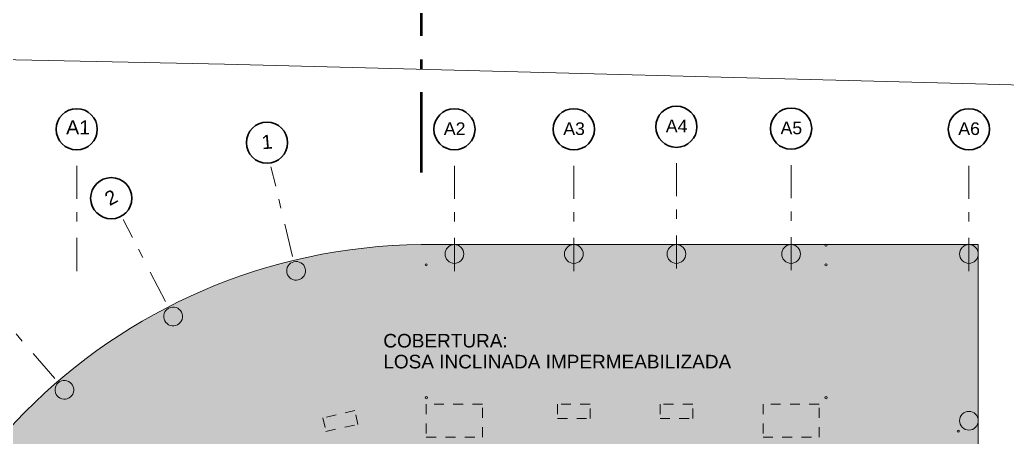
# Model space of a CAD drawing. Header units: metres. Extents: x 27 to 147, y -173 to 8.
# Drawn here: x 41.58 to 52.12, y -5.49 to -1.03 of the extents above; entities that cross this region are included whole.
import ezdxf

# ---------------------------------------------------------------- set-up
doc = ezdxf.new("R2010")
doc.units = ezdxf.units.M
for name, pattern in [('1CORTE', [1.5, 1, -0.25, 0, -0.25]), ('Dot & Dashed', [0.670278, 0.352778, -0.176389, 0, -0.141111]), ('Hidden Line', [0.15875, 0.105833, -0.052917])]:
    doc.linetypes.add(name, pattern=pattern)
for name, color, linetype, lineweight in [('AA. Proyeccion Corte', 10, '1CORTE', 50), ('Drawing & Figure_Pen_No__122', 9, 'Continuous', 13), ('Drawing & Figure_Pen_No__7', 7, 'Continuous', 35), ('GRAFO 0 BLANCO', 7, 'Continuous', 0), ('Interior - Stair & Railing_Pen_No__122', 9, 'Continuous', 13)]:
    doc.layers.add(name, color=color, linetype=linetype, lineweight=lineweight)
for name, color, linetype, lineweight, true_color in [('Annotation - Text_Pen_No__167', 7, 'Continuous', 13, 0x6a6a6a), ('Structural - Bearing_Pen_No__123', 7, 'Continuous', 0, 0xd8d8d8), ('Structural - Bearing_Pen_No__167', 7, 'Continuous', 13, 0x6a6a6a)]:
    doc.layers.add(name, color=color, linetype=linetype, lineweight=lineweight, true_color=true_color)
doc.styles.add('GENERATED_STYLE_1', font='arialbd.ttf')

msp = doc.modelspace()

# ---------------------------------------------------------------- hatches: boundary and pattern name
at = {"layer": 'Structural - Bearing_Pen_No__123', "linetype": 'Continuous', "lineweight": 0, "true_color": 0xa2a2a2}
h = msp.add_hatch(color=253, dxfattribs=at)
h.paths.add_polyline_path([(51.812, -15.492), (51.812, -3.429), (45.864, -3.429, 0.990538), (45.864, -15.492)])
h.paths.add_polyline_path([(49.069, -9.46, -1), (42.769, -9.46, -1)], flags=0)

# ---------------------------------------------------------------- linework, layer by layer
at = {"layer": 'AA. Proyeccion Corte', "color": 7}
msp.add_lwpolyline([(45.863, 3), (45.863, -2.66)], dxfattribs=at)
at = {"layer": 'Drawing & Figure_Pen_No__122', "color": 9, "linetype": 'Dot & Dashed', "lineweight": 13}
for p, q in [((42.186, -3.711), (42.186, -2.457)), ((46.219, -3.711), (46.219, -2.457)), ((47.494, -3.711), (47.494, -2.457)), ((48.589, -3.683), (48.589, -2.43)), ((49.814, -3.703), (49.814, -2.45)), ((51.712, -3.711), (51.712, -2.457)), ((44.491, -3.555), (44.26, -2.597)), ((43.133, -4.037), (42.683, -3.16)), ((41.951, -4.86), (41.307, -4.114))]:
    msp.add_line(p, q, dxfattribs=at)
at = {"layer": 'Drawing & Figure_Pen_No__7', "color": 7, "linetype": 'Continuous', "lineweight": 35}
for centre in [(42.186, -2.197), (46.219, -2.197), (47.494, -2.197), (48.589, -2.17), (49.814, -2.19), (51.712, -2.197), (44.218, -2.34), (42.555, -2.933)]:
    msp.add_circle(centre, 0.22, dxfattribs=at)
at = {"layer": 'GRAFO 0 BLANCO', "color": 7}
msp.add_lwpolyline([(33.075, -1.142), (37.422, -1.369), (43.764, -1.503), (44.724, -1.528), (51.784, -1.71), (64.025, -2.053), (70.185, -2.181), (83.803, -2.463)], dxfattribs=at)
at = {"layer": 'Interior - Stair & Railing_Pen_No__122', "color": 9, "linetype": 'Continuous', "lineweight": 13}
for points in [[(50.198, -3.435, 1), (50.174, -3.435, 1)], [(45.917, -3.657, 1), (45.917, -3.633, 1)], [(50.187, -3.657, 1), (50.187, -3.633, 1)], [(45.919, -5.077, 1), (45.919, -5.053, 1)], [(50.187, -5.077, 1), (50.187, -5.053, 1)], [(51.586, -5.422, 1), (51.61, -5.422, 1)]]:
    msp.add_lwpolyline(points, format="xyb", close=True, dxfattribs=at)
at = {"layer": 'Structural - Bearing_Pen_No__167', "color": 251, "linetype": 'Continuous', "lineweight": 13, "true_color": 0x6a6a6a}
for points in [[(51.812, -15.492), (51.812, -3.429), (45.864, -3.429, 0.990538), (45.864, -15.492)], [(46.119, -3.529, 0.414214), (46.219, -3.629, 0.414214), (46.319, -3.529, 0.414214), (46.219, -3.429, 0.414214)], [(47.394, -3.529, 0.414214), (47.494, -3.629, 0.414214), (47.594, -3.529, 0.414214), (47.494, -3.429, 0.414214)], [(48.489, -3.529, 0.414214), (48.589, -3.629, 0.414214), (48.689, -3.529, 0.414214), (48.589, -3.429, 0.414214)], [(49.714, -3.529, 0.414214), (49.814, -3.629, 0.414214), (49.914, -3.529, 0.414214), (49.814, -3.429, 0.414214)], [(51.612, -3.529, 0.414214), (51.712, -3.629, 0.414214), (51.812, -3.529, 0.414214), (51.712, -3.429, 0.414214)], [(44.431, -3.732, 0.414214), (44.552, -3.806, 0.414214), (44.626, -3.685, 0.414214), (44.505, -3.612, 0.414214)], [(43.127, -4.243, 0.414214), (43.261, -4.286, 0.414214), (43.305, -4.151, 0.414214), (43.17, -4.108, 0.414214)], [(41.979, -5.045, 0.414214), (42.12, -5.056, 0.414214), (42.13, -4.915, 0.414214), (41.989, -4.904, 0.414214)], [(51.612, -5.31, 0.414214), (51.712, -5.41, 0.414214), (51.812, -5.31, 0.414214), (51.712, -5.21, 0.414214)]]:
    msp.add_lwpolyline(points, format="xyb", close=True, dxfattribs=at)
at = {"layer": 'Structural - Bearing_Pen_No__167', "color": 251, "linetype": 'Hidden Line', "lineweight": 13, "true_color": 0x6a6a6a}
for points in [[(45.919, -5.485), (46.519, -5.485), (46.519, -5.135), (45.919, -5.135)], [(47.319, -5.285), (47.669, -5.285), (47.669, -5.135), (47.319, -5.135)], [(48.414, -5.285), (48.764, -5.285), (48.764, -5.135), (48.414, -5.135)], [(49.514, -5.485), (50.114, -5.485), (50.114, -5.135), (49.514, -5.135)], [(44.847, -5.425), (45.189, -5.349), (45.156, -5.202), (44.815, -5.279)]]:
    msp.add_lwpolyline(points, close=True, dxfattribs=at)

# ---------------------------------------------------------------- texts
at = {"layer": 'Annotation - Text_Pen_No__167', "color": 251, "linetype": 'Continuous', "lineweight": 13, "true_color": 0x6a6a6a, "insert": (45.46, -4.383), "char_height": 0.145, "attachment_point": 1, "line_spacing_factor": 0.923713, "style": 'GENERATED_STYLE_1'}
msp.add_mtext('\\A1;{\\pql;\\fArial|b0|i0|c0|p34;COBERTURA\\fArial|b0|i0|c0|p34;:\\P\\pql;\\fArial|b0|i0|c0|p34;LOSA\\fArial|b0|i0|c0|p34; INCLINADA\\fArial|b0|i0|c0|p34; IMPERMEABILIZADA}', dxfattribs=at)
at = {"layer": 'Drawing & Figure_Pen_No__7', "color": 7, "linetype": 'Continuous', "lineweight": 35, "attachment_point": 7, "style": 'GENERATED_STYLE_1'}
for s, insert, char_height, rotation in [('\\A1;{\\pql;\\fArial|b0|i0|c0|p34;A1}', (42.073, -2.251), 0.15, 359.7107), ('\\A1;{\\pql;\\fArial|b0|i0|c0|p34;A4}', (48.476, -2.229), 0.135, 359.7107), ('\\A1;{\\pql;\\fArial|b0|i0|c0|p34;A2}', (46.106, -2.257), 0.135, 359.7107), ('\\A1;{\\pql;\\fArial|b0|i0|c0|p34;A3}', (47.381, -2.259), 0.135, 359.7107), ('\\A1;{\\pql;\\fArial|b0|i0|c0|p34;A5}', (49.701, -2.251), 0.135, 359.7107), ('\\A1;{\\pql;\\fArial|b0|i0|c0|p34;A6}', (51.599, -2.259), 0.135, 359.7107), ('\\A1;{\\pql;\\fArial|b0|i0|c0|p34;1}', (44.167, -2.411), 0.15, 4.8164), ('\\A1;{\\pql;\\fArial|b0|i0|c0|p34;2}', (42.537, -3.019), 0.15, 28.1828)]:
    msp.add_mtext(s, dxfattribs=dict(at, insert=insert, char_height=char_height, rotation=rotation))

doc.saveas('drawing.dxf')
